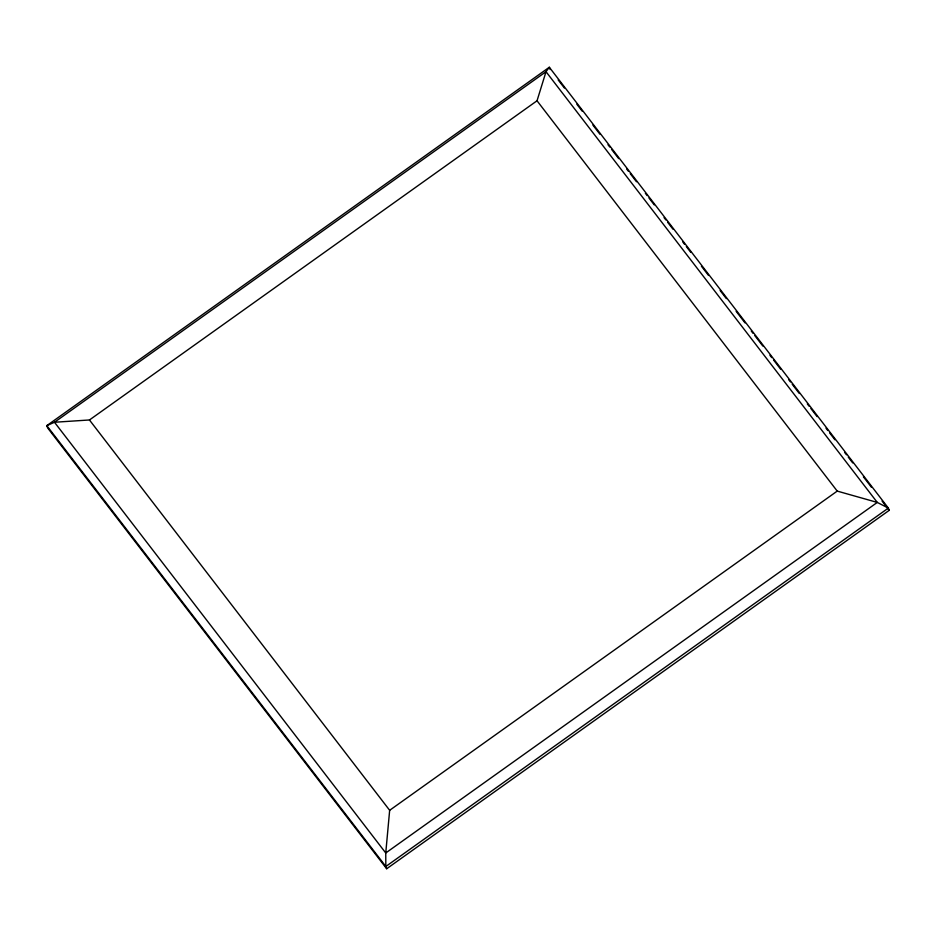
<?xml version="1.0" encoding="UTF-8"?>
<svg xmlns="http://www.w3.org/2000/svg" width="936" height="936" viewBox="0 0 936 936"><rect width="100%" height="100%" fill="white"/><g stroke="black" fill="none" stroke-linecap="round" stroke-linejoin="round"><path stroke-width="1.4" d="M550.169 69.521L549.315 67.252L546.016 71.698L537.03 100.772L837.229 491.096L877.278 502.421L888.358 508.084L385.831 866.479L46.8 425.646L54.487 422.253L89.458 419.971L389.657 810.307L385.749 852.977L385.831 866.479L386.685 868.748L889.2 510.354L888.358 508.084L549.315 67.252L46.8 425.646L47.642 427.916L386.685 868.748M89.458 419.971L537.03 100.772M389.657 810.307L837.229 491.096M558.172 79.934L564.408 88.031M576.857 104.235L582.204 111.173M592.874 125.061L599.999 134.316M608.002 144.729L609.781 147.046M611.571 149.362L618.684 158.617M626.687 169.03L628.477 171.346M630.256 173.651L636.48 181.759M645.384 193.319L647.162 195.636M648.94 197.952L654.276 204.89M664.069 217.62L665.847 219.937M667.625 222.253L672.961 229.191M682.753 241.921L684.532 244.237M686.31 246.542L690.756 252.334M701.438 266.222L708.564 275.476M720.123 290.511L726.359 298.619M736.141 311.337L745.044 322.908M751.269 331.016L753.047 333.321M754.837 335.638L762.84 346.051M769.954 355.306L771.744 357.622M773.522 359.939L780.636 369.193M788.65 379.606L790.429 381.923M792.207 384.24L799.321 393.494M807.335 403.907L809.113 406.224M810.892 408.529L817.116 416.637M826.02 428.197L827.798 430.513M829.577 432.83L834.924 439.768M844.705 452.497L846.483 454.814M848.262 457.131L852.719 462.91M863.39 476.798L871.404 487.211M882.086 501.099L889.2 510.354M546.016 71.698L54.487 422.253L385.749 852.977L877.278 502.421L546.016 71.698"/></g></svg>
